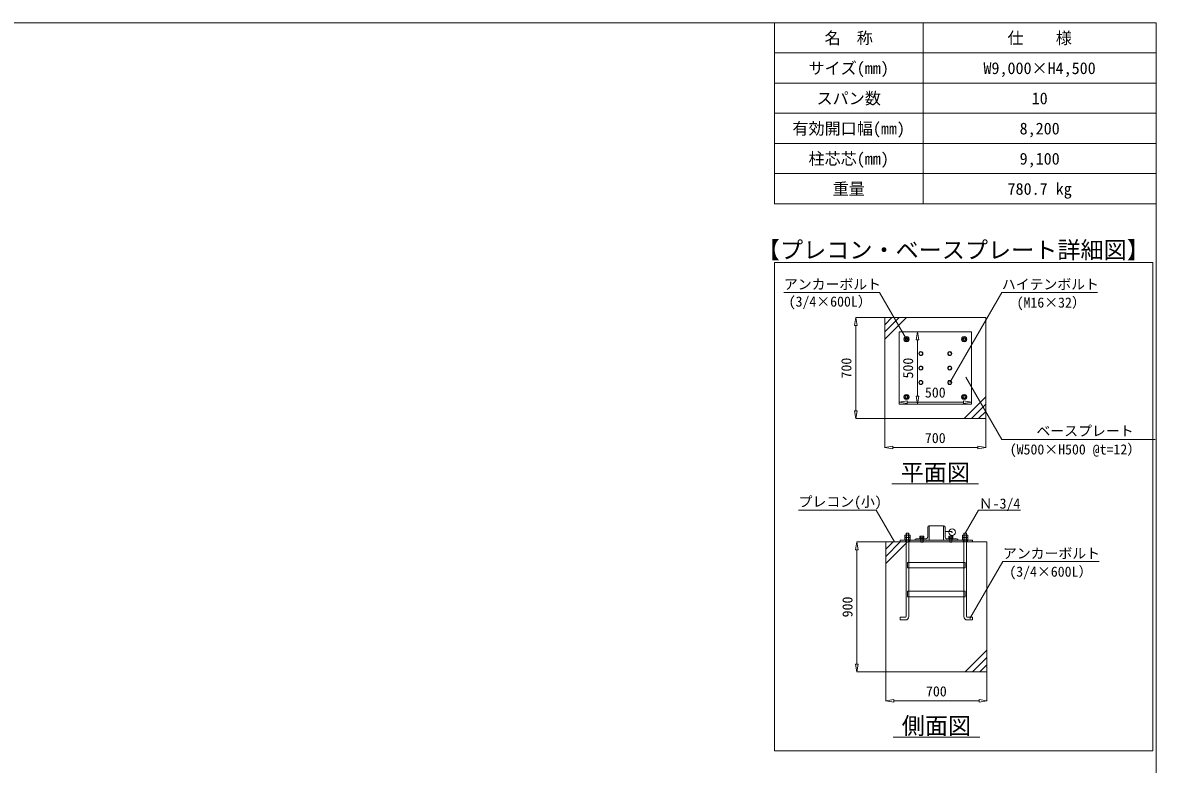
# Model space of a CAD drawing. Units: millimetres, scale not verified. Extents: x -10062 to 10062, y -16938 to 16938.
# Drawn here: x 2213 to 10062, y -8194 to -3062 of the extents above; entities that cross this region are included whole.
import ezdxf
from ezdxf.enums import TextEntityAlignment as Align

# ---------------------------------------------------------------- set-up
doc = ezdxf.new("R2010")
doc.units = ezdxf.units.MM
doc.header["$LTSCALE"] = 90
doc.header["$PDMODE"] = 32
doc.header["$PDSIZE"] = 45
doc.linetypes.add('DASHED1', pattern=[1.8, 1.2, -0.6])
doc.layers.add('0-B_図面枠', color=134, linetype='Continuous', lineweight=18)
doc.layers.add('1-8_表', color=134, linetype='Continuous', lineweight=18)
doc.styles.add('ＭＳ ゴシック', font='')
doc.styles.get('ＭＳ ゴシック').set_extended_font_data('MS Gothic')

msp = doc.modelspace()

# ---------------------------------------------------------------- linework, layer by layer
at = {"layer": '0-B_図面枠'}
for p, q in [((7483.96, -4929.31), (8145.19, -4929.31)), ((8992.12, -4929.31), (9655.89, -4929.31)), ((7973.03, -5157.09), (7982.19, -5102.09)), ((8181.2, -5102.09), (7981.19, -5102.09)), ((7982.19, -5102.09), (7991.36, -5157.09)), ((8182.2, -5252.09), (8332.19, -5102.09)), ((8182.2, -5202.09), (8282.2, -5102.09)), ((8182.2, -5152.1), (8232.19, -5102.09)), ((7973.03, -5157.09), (7991.36, -5157.09)), ((7982.19, -5157.09), (7982.19, -5747.09)), ((8283.19, -5202.09), (8410.5, -5202.09)), ((8400.33, -5257.09), (8409.49, -5202.09)), ((8400.33, -5257.09), (8418.66, -5257.09)), ((8409.49, -5202.09), (8418.66, -5257.09)), ((8409.49, -5257.09), (8409.49, -5647.1)), ((8400.33, -5647.1), (8409.49, -5702.09)), ((8400.33, -5647.1), (8418.66, -5647.1)), ((8409.49, -5702.09), (8418.66, -5647.1)), ((8337.19, -5677.93), (8282.2, -5687.09)), ((8282.2, -5701.1), (8282.2, -5686.09)), ((8282.2, -5687.09), (8337.19, -5696.26)), ((8337.19, -5677.93), (8337.19, -5696.26)), ((8337.19, -5687.09), (8727.19, -5687.09)), ((8398.2, -5702.09), (8410.5, -5702.09)), ((8727.19, -5677.93), (8782.19, -5687.09)), ((8727.19, -5677.93), (8727.19, -5696.26)), ((8782.19, -5687.09), (8727.19, -5696.26)), ((8882.19, -5652.09), (8732.2, -5802.09)), ((8882.19, -5702.09), (8782.19, -5802.09)), ((7973.03, -5747.09), (7982.19, -5802.09)), ((7973.03, -5747.09), (7991.36, -5747.09)), ((8181.2, -5802.09), (7981.19, -5802.09)), ((7982.19, -5802.09), (7991.36, -5747.09)), ((8182.2, -5803.09), (8182.2, -6003.09)), ((8882.19, -5752.09), (8832.19, -5802.09)), ((8882.19, -5803.09), (8882.19, -6003.09)), ((8992.12, -5945.36), (10053.47, -5945.36)), ((8237.2, -5992.93), (8182.2, -6002.09)), ((8182.2, -6002.09), (8237.2, -6011.26)), ((8237.2, -5992.93), (8237.2, -6011.26)), ((8237.2, -6002.09), (8827.19, -6002.09)), ((8827.19, -5992.93), (8882.19, -6002.09)), ((8827.19, -5992.93), (8827.19, -6011.26)), ((8882.19, -6002.09), (8827.19, -6011.26)), ((8232.19, -6252.09), (8832.19, -6252.09)), ((7585.66, -6434.89), (8122.53, -6434.89)), ((8832.36, -6434.89), (9122.18, -6434.89)), ((8479.74, -6552.7), (8479.74, -6622.7)), ((8589.74, -6542.7), (8486.53, -6542.7)), ((8599.73, -6552.7), (8599.73, -6622.7)), ((7980.57, -6709.71), (7989.73, -6654.71)), ((8188.73, -6654.71), (7988.73, -6654.71)), ((7989.73, -6654.71), (7998.9, -6709.71)), ((8189.73, -6804.7), (8339.73, -6654.71)), ((8189.73, -6754.71), (8289.74, -6654.71)), ((8189.73, -6704.7), (8239.73, -6654.71)), ((8330.21, -6622.68), (8330.21, -6608.11)), ((8330.21, -6625.54), (8330.21, -6640.11)), ((8330.21, -6654.71), (8349.25, -6654.71)), ((8349.25, -6622.68), (8349.25, -6608.11)), ((8349.25, -6625.54), (8349.25, -6640.11)), ((8469.74, -6632.7), (8399.74, -6632.7)), ((8427.9, -6615.7), (8426.07, -6616.76)), ((8426.07, -6616.76), (8426.07, -6625.5)), ((8453.4, -6625.5), (8426.07, -6625.5)), ((8451.57, -6615.7), (8427.9, -6615.7)), ((8450.98, -6625.71), (8428.49, -6625.71)), ((8431.73, -6654.71), (8431.73, -6632.7)), ((8432.9, -6616.76), (8432.9, -6625.5)), ((8439.61, -6628.71), (8438.53, -6632.7)), ((8440.93, -6628.71), (8439.86, -6632.7)), ((8446.51, -6657.51), (8446.51, -6632.7)), ((8447.73, -6654.71), (8446.51, -6657.51)), ((8446.56, -6616.76), (8446.56, -6625.5)), ((8447.73, -6654.71), (8447.73, -6632.7)), ((8451.57, -6615.7), (8453.4, -6616.76)), ((8453.4, -6616.76), (8453.4, -6625.5)), ((8589.74, -6642.7), (8489.74, -6642.7)), ((8609.73, -6632.7), (8679.74, -6632.7)), ((8627.9, -6615.7), (8626.07, -6616.76)), ((8626.07, -6616.76), (8626.07, -6625.5)), ((8653.4, -6625.5), (8626.07, -6625.5)), ((8651.57, -6615.7), (8627.9, -6615.7)), ((8650.98, -6625.71), (8628.49, -6625.71)), ((8631.74, -6654.71), (8631.74, -6632.7)), ((8632.9, -6616.76), (8632.9, -6625.5)), ((8639.61, -6628.71), (8638.54, -6632.7)), ((8640.93, -6628.71), (8639.86, -6632.7)), ((8646.51, -6657.51), (8646.51, -6632.7)), ((8647.73, -6654.71), (8646.51, -6657.51)), ((8646.57, -6616.76), (8646.57, -6625.5)), ((8647.73, -6654.71), (8647.73, -6632.7)), ((8651.57, -6615.7), (8653.4, -6616.76)), ((8653.4, -6616.76), (8653.4, -6625.5)), ((8730.21, -6622.68), (8730.21, -6608.11)), ((8730.21, -6625.54), (8730.21, -6640.11)), ((8749.26, -6654.71), (8730.21, -6654.71)), ((8749.26, -6622.68), (8749.26, -6608.11)), ((8749.26, -6625.54), (8749.26, -6640.11)), ((7980.57, -6709.71), (7998.9, -6709.71)), ((7989.73, -6709.71), (7989.73, -7499.71)), ((8999.66, -6791.02), (9665.98, -6791.02)), ((8349.25, -6834.71), (8349.25, -6996.71)), ((8730.21, -6834.71), (8730.21, -6996.71)), ((8349.25, -7034.71), (8349.25, -7171.7)), ((8730.21, -7034.71), (8730.21, -7171.7)), ((8889.73, -7404.7), (8739.74, -7554.71)), ((8889.73, -7454.71), (8789.73, -7554.71)), ((7980.57, -7499.71), (7989.73, -7554.71)), ((7980.57, -7499.71), (7998.9, -7499.71)), ((7989.73, -7554.71), (7998.9, -7499.71)), ((8889.73, -7504.7), (8839.74, -7554.71)), ((8188.73, -7554.71), (7988.73, -7554.71)), ((8189.73, -7555.71), (8189.73, -7755.7)), ((8889.73, -7555.71), (8889.73, -7755.7)), ((8244.74, -7745.54), (8189.73, -7754.71)), ((8189.73, -7754.71), (8244.74, -7763.88)), ((8244.74, -7745.54), (8244.74, -7763.88)), ((8244.74, -7754.71), (8834.73, -7754.71)), ((8834.73, -7745.54), (8889.73, -7754.71)), ((8834.73, -7745.54), (8834.73, -7763.88)), ((8889.73, -7754.71), (8834.73, -7763.88)), ((8239.73, -8004.71), (8839.74, -8004.71))]:
    msp.add_line(p, q, dxfattribs=at)
at = {"layer": '0-B_図面枠', "linetype": 'DASHED1'}
for p, q in [((8325.04, -6642.7), (8325.04, -6654.71)), ((8354.74, -6642.7), (8354.74, -6654.71)), ((8429.73, -6632.7), (8429.73, -6642.7)), ((8431.73, -6642.7), (8431.73, -6654.71)), ((8447.73, -6642.7), (8447.73, -6654.71)), ((8449.73, -6632.7), (8449.73, -6642.7)), ((8629.73, -6632.7), (8629.73, -6642.7)), ((8631.74, -6642.7), (8631.74, -6654.71)), ((8647.73, -6642.7), (8647.73, -6654.71)), ((8649.74, -6632.7), (8649.74, -6642.7)), ((8724.74, -6642.7), (8724.74, -6654.71)), ((8754.73, -6642.7), (8754.73, -6654.71)), ((8349.25, -6796.71), (8349.25, -6834.71)), ((8730.21, -6796.71), (8730.21, -6834.71)), ((8349.25, -6996.71), (8349.25, -7034.71)), ((8730.21, -6996.71), (8730.21, -7034.71))]:
    msp.add_line(p, q, dxfattribs=at)
at = {"layer": '0-B_図面枠'}
for points in [[(-10062.5, -3062.5), (10062.5, -3062.5), (10062.5, -16937.5), (-10062.5, -16937.5)], [(7417.7, -4722.61), (10037.64, -4722.61), (10037.64, -8101.16), (7417.7, -8101.16)], [(8182.2, -5802.09), (8882.19, -5802.09), (8882.19, -5102.09), (8182.2, -5102.09)], [(8282.2, -5202.09), (8782.19, -5202.09), (8782.19, -5702.09), (8282.2, -5702.09)], [(8322.96, -5236.09), (8313.72, -5252.09), (8322.96, -5268.1), (8341.43, -5268.1), (8350.67, -5252.09), (8341.43, -5236.09)], [(8741.43, -5236.09), (8750.67, -5252.09), (8741.43, -5268.1), (8722.95, -5268.1), (8713.72, -5252.09), (8722.95, -5236.09)], [(8425.36, -5340.26), (8418.53, -5352.09), (8425.36, -5363.93), (8439.03, -5363.93), (8445.86, -5352.09), (8439.03, -5340.26)], [(8625.36, -5340.26), (8618.53, -5352.09), (8625.36, -5363.93), (8639.03, -5363.93), (8645.86, -5352.09), (8639.03, -5340.26)], [(8425.36, -5440.26), (8418.53, -5452.09), (8425.36, -5463.93), (8439.03, -5463.93), (8445.86, -5452.09), (8439.03, -5440.26)], [(8625.36, -5440.26), (8618.53, -5452.09), (8625.36, -5463.93), (8639.03, -5463.93), (8645.86, -5452.09), (8639.03, -5440.26)], [(8425.36, -5540.26), (8418.53, -5552.09), (8425.36, -5563.93), (8439.03, -5563.93), (8445.86, -5552.09), (8439.03, -5540.26)], [(8625.36, -5540.26), (8618.53, -5552.09), (8625.36, -5563.93), (8639.03, -5563.93), (8645.86, -5552.09), (8639.03, -5540.26)], [(8322.96, -5668.09), (8313.72, -5652.09), (8322.96, -5636.1), (8341.43, -5636.1), (8350.67, -5652.09), (8341.43, -5668.09)], [(8741.43, -5668.09), (8750.67, -5652.09), (8741.43, -5636.1), (8722.95, -5636.1), (8713.72, -5652.09), (8722.95, -5668.09)], [(8189.73, -7554.71), (8889.73, -7554.71), (8889.73, -6654.71), (8189.73, -6654.71)], [(8289.74, -6654.71), (8789.73, -6654.71), (8789.73, -6642.7), (8289.74, -6642.7)], [(8321.26, -6622.68), (8321.26, -6608.11), (8358.21, -6608.11), (8358.21, -6622.68), (8355.74, -6624.11), (8323.73, -6624.11)], [(8321.26, -6625.54), (8321.26, -6640.11), (8358.21, -6640.11), (8358.21, -6625.54), (8355.74, -6624.11), (8323.73, -6624.11)], [(8321.73, -6640.11), (8357.73, -6640.11), (8357.73, -6642.7), (8321.73, -6642.7)], [(8425.74, -6625.71), (8425.74, -6628.71), (8453.74, -6628.71), (8453.74, -6625.71)], [(8453.74, -6628.71), (8425.74, -6628.71), (8425.74, -6632.7), (8453.74, -6632.7)], [(8625.74, -6625.71), (8625.74, -6628.71), (8653.73, -6628.71), (8653.73, -6625.71)], [(8653.73, -6628.71), (8625.74, -6628.71), (8625.74, -6632.7), (8653.73, -6632.7)], [(8721.26, -6622.68), (8721.26, -6608.11), (8758.21, -6608.11), (8758.21, -6622.68), (8755.73, -6624.11), (8723.74, -6624.11)], [(8721.26, -6625.54), (8721.26, -6640.11), (8758.21, -6640.11), (8758.21, -6625.54), (8755.73, -6624.11), (8723.74, -6624.11)], [(8721.74, -6640.11), (8757.74, -6640.11), (8757.74, -6642.7), (8721.74, -6642.7)], [(8339.73, -6796.71), (8739.74, -6796.71), (8739.74, -6834.71), (8339.73, -6834.71)], [(8339.73, -6996.71), (8739.74, -6996.71), (8739.74, -7034.71), (8339.73, -7034.71)]]:
    msp.add_lwpolyline(points, close=True, dxfattribs=at)
for points in [[(8332.19, -5252.09), (8145.84, -4929.31), (8145.48, -4929.31)], [(8632.2, -5552.09), (8991.76, -4929.31), (8992.12, -4929.31)], [(8743.17, -5514.79), (8991.76, -5945.36), (8992.12, -5945.36)], [(8250, -6654.71), (8123.09, -6434.89), (8122.73, -6434.89)], [(8739.74, -6594.7), (8832, -6434.89), (8832.36, -6434.89)], [(8389.74, -6642.7), (8489.74, -6642.7), (8489.74, -6542.7)], [(8689.73, -6642.7), (8589.74, -6642.7), (8589.74, -6542.7)], [(8648.73, -6582.71), (8599.73, -6582.71), (8599.73, -6592.71)], [(8330.21, -7171.66), (8330.21, -6594.7), (8349.25, -6594.7), (8349.25, -6796.71)], [(8330.21, -6657.21), (8332.71, -6654.71), (8332.71, -6594.7), (8346.76, -6594.7), (8346.76, -6654.71), (8349.25, -6657.21)], [(8447.73, -6654.71), (8431.73, -6654.71), (8432.96, -6657.51)], [(8446.51, -6657.51), (8432.96, -6657.51), (8432.96, -6632.7)], [(8647.73, -6654.71), (8631.74, -6654.71), (8632.96, -6657.51)], [(8646.51, -6657.51), (8632.96, -6657.51), (8632.96, -6632.7)], [(8749.26, -7171.66), (8749.26, -6594.7), (8730.21, -6594.7), (8730.21, -6796.71)], [(8749.26, -6657.21), (8746.76, -6654.71), (8746.76, -6594.7), (8732.71, -6594.7), (8732.71, -6654.71), (8730.21, -6657.21)], [(8771.73, -7185.18), (8999.3, -6791.02), (8999.66, -6791.02)], [(8326.26, -7194.71), (8289.26, -7194.71), (8289.26, -7175.65), (8326.21, -7175.65)], [(8753.21, -7194.71), (8790.21, -7194.71), (8790.21, -7175.65), (8753.26, -7175.65)]]:
    msp.add_lwpolyline(points, dxfattribs=at)
for centre, radius in [((8332.19, -5252.09), 16), ((8332.19, -5252.09), 9.52), ((8332.19, -5252.09), 8.08), ((8732.2, -5252.09), 16), ((8732.2, -5252.09), 9.52), ((8732.2, -5252.09), 8.08), ((8432.19, -5352.09), 14), ((8432.19, -5352.09), 11.84), ((8632.2, -5352.09), 14), ((8632.2, -5352.09), 11.84), ((8432.19, -5452.09), 14), ((8432.19, -5452.09), 11.84), ((8632.2, -5452.09), 14), ((8632.2, -5452.09), 11.84), ((8432.19, -5552.09), 14), ((8432.19, -5552.09), 11.84), ((8632.2, -5552.09), 14), ((8632.2, -5552.09), 11.84), ((8332.19, -5652.09), 16), ((8332.19, -5652.09), 9.52), ((8332.19, -5652.09), 8.08), ((8732.2, -5652.09), 16), ((8732.2, -5652.09), 9.52), ((8732.2, -5652.09), 8.08)]:
    msp.add_circle(centre, radius, dxfattribs=at)
for centre, radius, start, end in [((8332.19, -5252.09), 18, 122.734, 177.266), ((8332.19, -5252.09), 18, 182.734, 237.266), ((8332.19, -5252.09), 18, 62.734, 117.266), ((8332.19, -5252.09), 18, 2.734, 57.266), ((8332.19, -5252.09), 18, 302.734, 357.266), ((8732.2, -5252.09), 18, 122.734, 177.266), ((8732.2, -5252.09), 18, 182.734, 237.266), ((8732.2, -5252.09), 18, 62.734, 117.266), ((8732.2, -5252.09), 18, 2.734, 57.266), ((8732.2, -5252.09), 18, 302.734, 357.266), ((8332.19, -5252.09), 18, 242.734, 297.266), ((8732.2, -5252.09), 18, 242.734, 297.266), ((8332.19, -5652.09), 18, 122.734, 177.266), ((8332.19, -5652.09), 18, 62.734, 117.266), ((8332.19, -5652.09), 18, 2.734, 57.266), ((8732.2, -5652.09), 18, 122.734, 177.266), ((8732.2, -5652.09), 18, 62.734, 117.266), ((8732.2, -5652.09), 18, 2.734, 57.266), ((8332.19, -5652.09), 18, 182.734, 237.266), ((8332.19, -5652.09), 18, 242.734, 297.266), ((8332.19, -5652.09), 18, 302.734, 357.266), ((8732.2, -5652.09), 18, 182.734, 237.266), ((8732.2, -5652.09), 18, 242.734, 297.266), ((8732.2, -5652.09), 18, 302.734, 357.266), ((8489.74, -6552.7), 10, 90, 180), ((8589.74, -6552.7), 10, 0, 90), ((8325.73, -6614.93), 8.96, 240.0064, 300.0064), ((8325.74, -6633.29), 8.96, 60.0064, 120.0064), ((8339.73, -6656.56), 32.45, 72.93497, 107.07105), ((8339.73, -6591.65), 32.45, 252.93497, 287.07105), ((8353.74, -6614.94), 8.95, 239.98131, 300.0315), ((8353.74, -6633.28), 8.95, 59.98131, 120.0315), ((8399.74, -6642.7), 10, 90, 180), ((8429.48, -6621.76), 6.05, 55.616, 124.384), ((8428.49, -6625.5), 0.198, 180, 270), ((8439.73, -6638.32), 22.62, 72.412, 107.588), ((8449.98, -6621.76), 6.05, 55.616, 124.384), ((8450.98, -6625.5), 0.198, 270, 0), ((8469.74, -6622.7), 10, 270, 360), ((8609.73, -6622.7), 10, 180, 270), ((8629.49, -6621.76), 6.05, 55.616, 124.384), ((8628.49, -6625.5), 0.198, 180, 270), ((8639.73, -6638.32), 22.62, 72.412, 107.588), ((8649.98, -6621.76), 6.05, 55.616, 124.384), ((8650.98, -6625.5), 0.198, 270, 0), ((8679.74, -6642.7), 10, 0, 90), ((8725.73, -6614.93), 8.96, 240.0064, 300.0064), ((8725.73, -6633.29), 8.96, 60.0064, 120.0064), ((8739.73, -6591.65), 32.45, 252.93497, 287.07105), ((8739.74, -6656.56), 32.45, 72.93497, 107.07105), ((8753.73, -6614.94), 8.95, 239.98131, 300.0315), ((8753.73, -6633.28), 8.95, 59.98131, 120.0315), ((8326.21, -7171.66), 4, 270, 360), ((8326.26, -7171.7), 23, 270, 360), ((8753.21, -7171.7), 23, 180, 270), ((8753.26, -7171.66), 4, 180, 270)]:
    msp.add_arc(centre, radius, start, end, dxfattribs=at)
msp.add_point((8648.73, -6587.7), dxfattribs=at)
at = {"layer": '1-8_表'}
for p, q in [((7417.7, -3062.5), (10062.5, -3062.5)), ((7417.7, -3062.5), (7417.7, -4315.3)), ((8447.78, -3062.5), (8447.78, -4315.3)), ((10062.5, -3062.5), (10062.5, -4315.3)), ((7417.7, -3271.3), (10062.5, -3271.3)), ((7417.7, -3480.1), (10062.5, -3480.1)), ((7417.7, -3688.9), (10062.5, -3688.9)), ((7417.7, -3897.7), (10062.5, -3897.7)), ((7417.7, -4106.5), (10062.5, -4106.5)), ((7417.7, -4315.3), (10062.5, -4315.3))]:
    msp.add_line(p, q, dxfattribs=at)

# ---------------------------------------------------------------- texts
at = {"layer": '0-B_図面枠', "style": 'ＭＳ ゴシック'}
for s, height, p in [('【プレコン・ベースプレート詳細図】 ', 117.3, (7297.04, -4728.62)), ('アンカーボルト', 70.38, (7483.96, -4928.72)), ('ハイテンボルト', 70.38, (8993.12, -4928.72)), ('(3/4×600L）', 70.38, (7516.83, -5048.09)), ('(M16×32）', 70.38, (9094.98, -5054.9)), ('500', 70.38, (8460.2, -5677.19)), ('   \u3000ベースプレート\u3000\u3000\u3000         ', 70.38, (8993.12, -5943.07)), ('700', 70.38, (8460.2, -5992.19)), ('(W500×H500 @t=12）', 70.38, (9047.43, -6070.97)), ('平面図', 117.3, (8292.19, -6268.1)), ('プレコン(小)', 70.38, (7585.66, -6432.6)), ('Ｎ-3/4', 70.38, (8833.36, -6445.81)), ('アンカーボルト\u3000', 70.38, (9000.66, -6790.43)), ('(3/4×600L）', 70.38, (9044.55, -6916.63)), ('700', 70.38, (8467.73, -7744.81)), ('側面図', 117.3, (8299.74, -8020.71))]:
    msp.add_text(s, height=height, dxfattribs=at).set_placement(p, align=Align.BOTTOM_LEFT)
for s, p in [('700', (7972.29, -5524.09)), ('500', (8399.59, -5524.09)), ('900', (7979.83, -7176.71))]:
    msp.add_text(s, height=70.38, rotation=90, dxfattribs=at).set_placement(p, align=Align.BOTTOM_LEFT)
at = {"layer": '1-8_表', "style": 'ＭＳ ゴシック'}
for s, p in [('名\u3000称', (7765.7, -3233.72)), ('仕\u3000\u3000様', (9032.42, -3233.72)), ('サイズ(mm)', (7654.34, -3442.52)), ('W9,000×H4,500', (8865.38, -3442.52)), ('スパン数', (7710.02, -3651.32)), ('10', (9199.46, -3651.32)), ('有効開口幅(mm)', (7542.98, -3860.12)), ('8,200', (9115.94, -3860.12)), ('柱芯芯(mm)', (7654.34, -4068.92)), ('9,100', (9115.94, -4068.92)), ('重量', (7821.38, -4277.72)), ('780.7 kg', (9032.42, -4277.72))]:
    msp.add_text(s, height=81.64, dxfattribs=at).set_placement(p, align=Align.BOTTOM_LEFT)

doc.saveas('drawing.dxf')
